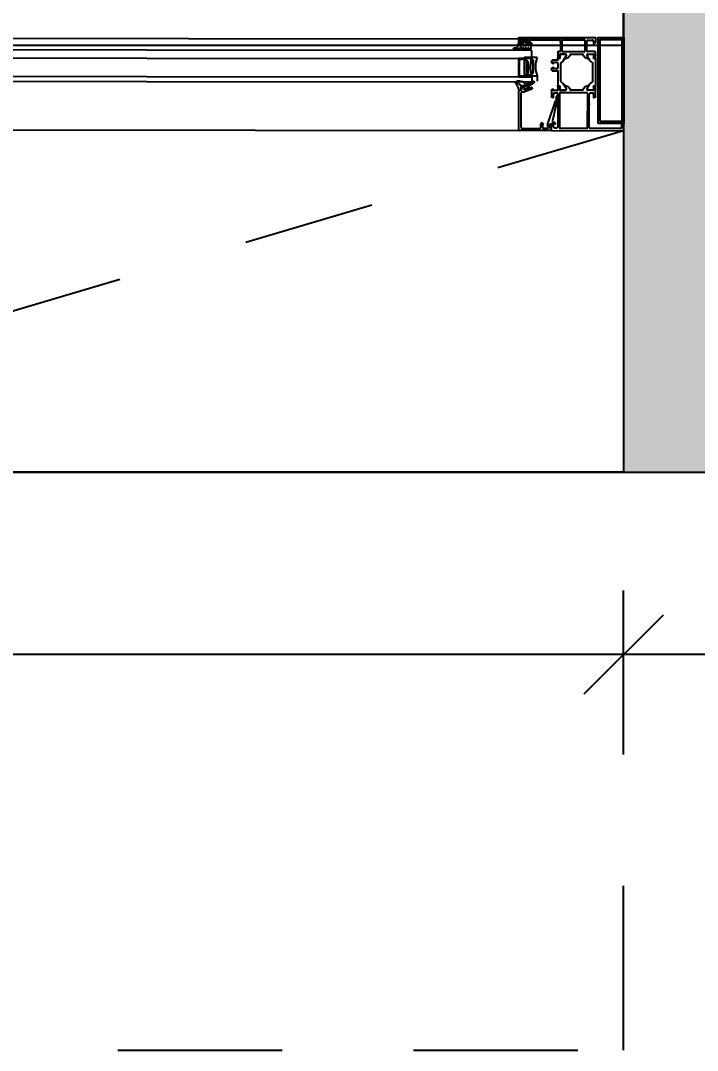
# Model space of a CAD drawing. Header units: metres. Extents: x 493 to 630, y -132 to -15.
# Drawn here: x 510.756 to 511.271, y -80.315 to -79.531 of the extents above; entities that cross this region are included whole.
import ezdxf

# ---------------------------------------------------------------- set-up
doc = ezdxf.new("R2010")
doc.units = ezdxf.units.M
doc.header["$MEASUREMENT"] = 0
doc.header["$PDMODE"] = 3
doc.linetypes.add('HIDDEN', pattern=[0.375, 0.25, -0.125])
doc.linetypes.add('HIDDEN2', pattern=[0.1875, 0.125, -0.0625])
for name, color, linetype in [('a_caramida', 2, 'Continuous'), ('a_cote_50', 9, 'Continuous'), ('a_grinzi', 253, 'HIDDEN'), ('a_pereti_hasuri', 253, 'Continuous'), ('a_punctat', 40, 'HIDDEN2'), ('a_sticla', 4, 'Continuous'), ('a_tamplarie_ferestre', 6, 'Continuous'), ('a_vederi', 74, 'Continuous'), ('a_vederi subtiri', 124, 'Continuous')]:
    doc.layers.add(name, color=color, linetype=linetype)
doc.layers.add('a_suprafete', color=7, linetype='Continuous', plot=False)
doc.styles.get("Standard").update_dxf_attribs({"font": 'ARIALN.TTF'})
doc.dimstyles.new('50 cote', dxfattribs={"dimtxt": 0.09, "dimasz": 0.06, "dimexe": 0, "dimexo": 0, "dimgap": 0.018, "dimtad": 1, "dimdec": 1, "dimlfac": 100, "dimrnd": 0.5, "dimdsep": 46, "dimtxsty": 'Standard', "dimblk": 'OBLIQUE', "dimcen": 0.00045, "dimclrd": 256, "dimclrt": 4, "dimadec": 1, "dimazin": 0, "dimtfac": 1, "dimtdec": 1, "dimtix": 1, "dimtofl": 0, "dimtmove": 0, "dimatfit": 3, "dimldrblk": 'OBLIQUE', "dimfxl": 0, "dimtolj": 1, "dimtzin": 0, "dimarcsym": 0})

# ---------------------------------------------------------------- blocks, each defined once
blk = doc.blocks.new('_Oblique')
at = {"color": 0, "linetype": 'ByBlock', "lineweight": -2}
blk.add_line((-0.5, -0.5), (0.5, 0.5), dxfattribs=at)
blk = doc.blocks.new('*D370')
at = {"layer": 'a_cote_50', "lineweight": -2, "ltscale": 0.3}
blk.add_line((511.32285, -91.95453), (511.32285, -79.87453), dxfattribs=at)
at = {"layer": 'Defpoints', "color": 0, "ltscale": 0.3}
for p in [(511.32285, -79.87453), (511.32285, -79.87453), (511.32285, -91.95453)]:
    blk.add_point(p, dxfattribs=at)
at = {"layer": 'a_cote_50', "lineweight": -2, "ltscale": 0.3, "xscale": 0.06, "yscale": 0.06, "zscale": 0.06}
for p, rotation in [((511.32285, -79.87453), 90), ((511.32285, -91.95453), 270)]:
    blk.add_blockref('_Oblique', p, dxfattribs=dict(at, rotation=rotation))
at = {"layer": 'a_cote_50', "color": 4, "ltscale": 0.3, "insert": (511.2589, -85.91453), "char_height": 0.09, "attachment_point": 5, "rotation": 90}
blk.add_mtext('\\A1;1208', dxfattribs=at)
blk = doc.blocks.new('*D376')
at = {"layer": 'a_cote_50', "lineweight": -2, "ltscale": 0.3}
blk.add_line((511.51479, -80.0134), (511.21479, -80.0134), dxfattribs=at)
at = {"layer": 'Defpoints', "color": 0, "ltscale": 0.3}
for p in [(511.21479, -79.82081), (511.51479, -79.82081), (511.21479, -80.0134)]:
    blk.add_point(p, dxfattribs=at)
at = {"layer": 'a_cote_50', "lineweight": -2, "ltscale": 0.3, "xscale": 0.06, "yscale": 0.06, "zscale": 0.06, "rotation": 180}
blk.add_blockref('_Oblique', (511.21479, -80.0134), dxfattribs=at)
at = {"layer": 'a_cote_50', "lineweight": -2, "ltscale": 0.3, "xscale": 0.06, "yscale": 0.06, "zscale": 0.06}
blk.add_blockref('_Oblique', (511.51479, -80.0134), dxfattribs=at)
at = {"layer": 'a_cote_50', "color": 4, "ltscale": 0.3, "insert": (511.36479, -79.94945), "char_height": 0.09, "attachment_point": 5}
blk.add_mtext('\\A1;30', dxfattribs=at)
blk = doc.blocks.new('*D377')
at = {"layer": 'a_cote_50', "lineweight": -2, "ltscale": 0.3}
blk.add_line((511.21479, -80.0134), (509.25479, -80.0134), dxfattribs=at)
at = {"layer": 'Defpoints', "color": 0, "ltscale": 0.3}
for p in [(509.25479, -79.82081), (511.21479, -79.82081), (509.25479, -80.0134)]:
    blk.add_point(p, dxfattribs=at)
at = {"layer": 'a_cote_50', "lineweight": -2, "ltscale": 0.3, "xscale": 0.06, "yscale": 0.06, "zscale": 0.06, "rotation": 180}
blk.add_blockref('_Oblique', (509.25479, -80.0134), dxfattribs=at)
at = {"layer": 'a_cote_50', "lineweight": -2, "ltscale": 0.3, "xscale": 0.06, "yscale": 0.06, "zscale": 0.06}
blk.add_blockref('_Oblique', (511.21479, -80.0134), dxfattribs=at)
at = {"layer": 'a_cote_50', "color": 4, "ltscale": 0.3, "char_height": 0.09, "attachment_point": 5}
for s, insert in [('\\A1;196', (510.23479, -79.94945)), ('\\A1;112', (510.23479, -80.07659))]:
    blk.add_mtext(s, dxfattribs=dict(at, insert=insert))
blk = doc.blocks.new('*D383')
at = {"layer": 'a_cote_50', "lineweight": -2, "ltscale": 0.3}
blk.add_line((507.80846, -80.5311), (514.52278, -80.5311), dxfattribs=at)
at = {"layer": 'Defpoints', "color": 0, "ltscale": 0.3}
for p in [(507.80846, -79.87453), (514.52278, -79.87453), (514.52278, -80.5311)]:
    blk.add_point(p, dxfattribs=at)
at = {"layer": 'a_cote_50', "lineweight": -2, "ltscale": 0.3, "xscale": 0.06, "yscale": 0.06, "zscale": 0.06, "rotation": 180}
blk.add_blockref('_Oblique', (507.80846, -80.5311), dxfattribs=at)
at = {"layer": 'a_cote_50', "lineweight": -2, "ltscale": 0.3, "xscale": 0.06, "yscale": 0.06, "zscale": 0.06}
blk.add_blockref('_Oblique', (514.52278, -80.5311), dxfattribs=at)
at = {"layer": 'a_cote_50', "color": 4, "ltscale": 0.3, "insert": (510.99562, -80.46715), "char_height": 0.09, "attachment_point": 5}
blk.add_mtext('\\A1;671.5', dxfattribs=at)
blk = doc.blocks.new('*D396')
at = {"layer": 'a_cote_50', "lineweight": -2, "ltscale": 0.3}
blk.add_line((508.90846, -91.95453), (514.52278, -79.86453), dxfattribs=at)
at = {"layer": 'Defpoints', "color": 0, "ltscale": 0.3}
for p in [(514.52278, -79.86453), (514.52278, -79.86453), (508.90846, -91.95453)]:
    blk.add_point(p, dxfattribs=at)
at = {"layer": 'a_cote_50', "lineweight": -2, "ltscale": 0.3, "xscale": 0.06, "yscale": 0.06, "zscale": 0.06}
for p, rotation in [((514.52278, -79.86453), 65.09090529956146), ((508.90846, -91.95453), 245.0909052995615)]:
    blk.add_blockref('_Oblique', p, dxfattribs=dict(at, rotation=rotation))
at = {"layer": 'a_cote_50', "color": 4, "ltscale": 0.3, "insert": (511.95014, -85.25266), "char_height": 0.09, "attachment_point": 5, "rotation": 65.09091}
blk.add_mtext('\\A1;1333', dxfattribs=at)
blk = doc.blocks.new('*D397')
at = {"layer": 'a_cote_50', "lineweight": -2, "ltscale": 0.3}
blk.add_line((514.44846, -91.98453), (507.80846, -79.72914), dxfattribs=at)
at = {"layer": 'Defpoints', "color": 0, "ltscale": 0.3}
for p in [(507.80846, -79.72914), (507.80846, -79.72914), (514.44846, -91.98453)]:
    blk.add_point(p, dxfattribs=at)
at = {"layer": 'a_cote_50', "lineweight": -2, "ltscale": 0.3, "xscale": 0.06, "yscale": 0.06, "zscale": 0.06}
for p, rotation in [((507.80846, -79.72914), 118.4489404004919), ((514.44846, -91.98453), 298.4489404004919)]:
    blk.add_blockref('_Oblique', p, dxfattribs=dict(at, rotation=rotation))
at = {"layer": 'a_cote_50', "color": 4, "ltscale": 0.3, "insert": (510.99617, -85.47844), "char_height": 0.09, "attachment_point": 5, "rotation": 298.44894}
blk.add_mtext('\\A1;1394', dxfattribs=at)
blk = doc.blocks.new('__4FAFA3F2_FC5C_44BB_A64D_ECB77A95FE74_')
at = {"layer": 'a_vederi subtiri'}
for p, q in [((-125.45, 67), (-125.45, 71)), ((-125.01, 71), (-125.01, 67)), ((-125.01, 66.81), (-125.01, 70.75)), ((-124.7, 66.81), (-124.7, 70.75)), ((-124.36, 71.5), (-123.26, 71.5)), ((-124.36, 71.14), (-119.03, 71.14)), ((-123.26, 71.5), (-123.04, 71.25)), ((-123.04, 71.25), (-122.83, 71.5)), ((-122.83, 71.5), (-118.89, 71.5)), ((-118.01, 71.5), (-114.08, 71.5)), ((-117.87, 71.14), (-112.54, 71.14)), ((-114.08, 71.5), (-113.86, 71.25)), ((-113.86, 71.25), (-113.64, 71.5)), ((-113.64, 71.5), (-112.54, 71.5)), ((-112.2, 70.75), (-112.2, 66.81)), ((-111.89, 67), (-111.89, 71)), ((-111.89, 70.75), (-111.89, 66.81)), ((-111.45, 71), (-111.45, 67)), ((-125.45, 61.5), (-125.45, 67)), ((-125.01, 67), (-125.01, 66.81)), ((-124.82, 66.28), (-123.45, 64.72)), ((-123.45, 64.72), (-124.82, 66.28)), ((-123.23, 64.97), (-124.6, 66.53)), ((-113.91, 64.86), (-122.99, 64.86)), ((-122.99, 64.5), (-113.91, 64.5)), ((-113.91, 64.5), (-122.99, 64.5)), ((-112.3, 66.53), (-113.67, 64.97)), ((-113.45, 64.72), (-112.08, 66.28)), ((-112.08, 66.28), (-113.45, 64.72)), ((-111.89, 66.81), (-111.89, 67)), ((-111.45, 67), (-111.45, 61.5))]:
    blk.add_line(p, q, dxfattribs=at)
at = {"layer": 'a_vederi subtiri', "extrusion": (2e-16, 2e-16, -1)}
for centre, radius, start, end in [((125.23, 71.03), 0.221, 352.37185, 187.62815), ((124.31, 70.79), 0.708, 356.44057, 85.93128), ((124.33, 70.77), 0.368, 356.44057, 85.93128), ((118.45, 71.68), 0.787, 223.03501, 316.96499), ((118.45, 71.76), 0.512, 210.75551, 329.24449), ((112.59, 70.79), 0.708, 94.06872, 183.55943), ((112.57, 70.77), 0.368, 94.06872, 183.55943), ((111.67, 71.03), 0.221, 352.37185, 187.62815), ((125.23, 66.97), 0.221, 172.37185, 7.62815), ((125.23, 66.97), 0.221, 172.37185, 7.62815), ((118.45, 44.3), 18.57, 67.85274, 112.14726), ((124.2, 66.8), 0.808, 319.63799, 0.51725), ((124.2, 66.8), 0.808, 319.63799, 0.51725), ((124.28, 66.81), 0.42, 319.63799, 0.51725), ((122.98, 65.12), 0.618, 270.77303, 319.8915), ((122.98, 65.12), 0.618, 270.77303, 319.8915), ((122.99, 65.18), 0.321, 270.77303, 319.8915), ((113.91, 65.18), 0.321, 220.1085, 269.22697), ((113.92, 65.12), 0.618, 220.1085, 269.22697), ((113.92, 65.12), 0.618, 220.1085, 269.22697), ((112.62, 66.81), 0.42, 179.48275, 220.36201), ((112.7, 66.8), 0.808, 179.48275, 220.36201), ((112.7, 66.8), 0.808, 179.48275, 220.36201), ((111.67, 66.97), 0.221, 172.37185, 7.62815), ((111.67, 66.97), 0.221, 172.37185, 7.62815)]:
    blk.add_arc(centre, radius, start, end, dxfattribs=at)
blk = doc.blocks.new('tampalrie subsol')
at = {"layer": 'a_punctat', "ltscale": 0.5}
blk.add_line((511.21479, -79.61458), (510.28225, -79.89012), dxfattribs=at)
at = {"layer": 'a_sticla'}
for points in [[(511.14478, -79.55359), (510.26513, -79.55288), (510.26513, -79.55888), (511.14478, -79.55959)], [(511.14478, -79.57759), (510.26513, -79.57688), (510.26513, -79.57288), (511.14478, -79.57359)]]:
    blk.add_lwpolyline(points, close=True, dxfattribs=at)
at = {"layer": 'a_tamplarie_ferestre', "extrusion": (-8.75965e-20, -1.5e-15, -1)}
blk.add_line((511.15964, -79.61457), (511.13557, -79.61456), dxfattribs=at)
at = {"layer": 'a_tamplarie_ferestre', "extrusion": (-2.00012e-16, -2.00051e-16, -1)}
for points in [[(-511.13465, -79.5443), (-511.13465, -79.5483)], [(-511.19195, -79.5466), (-511.19195, -79.5483), (-511.19255, -79.5483), (-511.19365, -79.5472), (-511.19365, -79.5438), (-511.13515, -79.5438)], [(-511.13515, -79.5488), (-511.13645, -79.5488)], [(-511.13695, -79.5483), (-511.13695, -79.5478), (-511.13595, -79.5478), (-511.13595, -79.5461)], [(-511.13695, -79.5451), (-511.14095, -79.5451)], [(-511.14195, -79.5461), (-511.14195, -79.5478), (-511.14095, -79.5478), (-511.14095, -79.5483)], [(-511.14145, -79.5488), (-511.14425, -79.5488)], [(-511.14325, -79.5471), (-511.14325, -79.5459)], [(-511.14375, -79.5454), (-511.15965, -79.5454), (-511.16571, -79.54574)], [(-511.14425, -79.5476), (-511.14375, -79.5476)], [(-511.14475, -79.5483), (-511.14475, -79.5481)], [(-511.16665, -79.54674), (-511.16665, -79.5539)], [(-511.16805, -79.5541), (-511.16805, -79.5459)], [(-511.16855, -79.5454), (-511.18475, -79.5454)], [(-511.18525, -79.5459), (-511.18525, -79.5541)], [(-511.18665, -79.5538), (-511.18665, -79.5466)], [(-511.18765, -79.5456), (-511.19095, -79.5456)], [(-511.16465, -79.5549), (-511.16465, -79.5563)], [(-511.16485, -79.55657), (-511.16485, -79.55703)], [(-511.16615, -79.5544), (-511.16515, -79.5544)], [(-511.16623, -79.55918), (-511.16623, -79.55642)], [(-511.16635, -79.5563), (-511.17065, -79.5563)], [(-511.17024, -79.55631), (-511.16676, -79.55631)], [(-511.18475, -79.5546), (-511.16855, -79.5546)], [(-511.17465, -79.5563), (-511.18345, -79.5563)], [(-511.19295, -79.5543), (-511.18715, -79.5543)], [(-511.18745, -79.5563), (-511.19175, -79.5563)], [(-511.18786, -79.55631), (-511.19134, -79.55631)], [(-511.19187, -79.55642), (-511.19187, -79.55918)], [(-511.19325, -79.55703), (-511.19325, -79.55657)], [(-511.19345, -79.5563), (-511.19345, -79.5548)], [(-511.15985, -79.5615), (-511.15985, -79.56233)], [(-511.16465, -79.56001), (-511.16465, -79.561), (-511.16035, -79.561)], [(-511.16059, -79.5633), (-511.16135, -79.5635), (-511.16135, -79.5625), (-511.16365, -79.5625)], [(-511.16465, -79.5573), (-511.16465, -79.55918)], [(-511.16465, -79.5635), (-511.16465, -79.5665)], [(-511.16495, -79.55948), (-511.16593, -79.55948)], [(-511.16596, -79.55951), (-511.16515, -79.55951)], [(-511.16626, -79.55681), (-511.16626, -79.55921)], [(-511.16685, -79.57668), (-511.16685, -79.56341)], [(-511.16736, -79.56254), (-511.16824, -79.56205)], [(-511.16884, -79.56147), (-511.17094, -79.55784)], [(-511.17115, -79.5568), (-511.17115, -79.5575), (-511.16977, -79.55989)], [(-511.18833, -79.55989), (-511.18695, -79.5575), (-511.18695, -79.5568)], [(-511.18926, -79.56147), (-511.18716, -79.55784)], [(-511.19075, -79.56255), (-511.18986, -79.56205)], [(-511.19125, -79.57669), (-511.19125, -79.56341)], [(-511.19184, -79.55681), (-511.19184, -79.55921)], [(-511.19214, -79.55951), (-511.19295, -79.55951)], [(-511.19217, -79.55948), (-511.19315, -79.55948)], [(-511.19345, -79.55918), (-511.19345, -79.5573)], [(-511.19345, -79.56001), (-511.19345, -79.58009)], [(-511.15985, -79.56767), (-511.15985, -79.5685)], [(-511.16035, -79.569), (-511.16465, -79.569), (-511.16465, -79.58009)], [(-511.16365, -79.5675), (-511.16135, -79.5675), (-511.16135, -79.5665), (-511.16059, -79.5667)], [(-511.16824, -79.57805), (-511.16736, -79.57756)], [(-511.17093, -79.58226), (-511.16884, -79.57863)], [(-511.16976, -79.58019), (-511.17115, -79.5826), (-511.17115, -79.5833)], [(-511.16992, -79.58), (-511.16988, -79.58)], [(-511.18695, -79.5833), (-511.18695, -79.5826), (-511.18833, -79.58021)], [(-511.18716, -79.58226), (-511.18926, -79.57863)], [(-511.18985, -79.57805), (-511.19075, -79.57755)], [(-511.15985, -79.5838), (-511.15985, -79.5883)], [(-511.16435, -79.5841), (-511.16135, -79.5841), (-511.16135, -79.5833), (-511.16035, -79.5833)], [(-511.16085, -79.5893), (-511.16135, -79.5893), (-511.16135, -79.5868)], [(-511.16235, -79.5858), (-511.16365, -79.5858)], [(-511.16465, -79.58092), (-511.16465, -79.5828)], [(-511.16465, -79.5868), (-511.16465, -79.5938)], [(-511.16485, -79.58307), (-511.16485, -79.58353)], [(-511.16593, -79.58062), (-511.16495, -79.58062)], [(-511.16515, -79.58059), (-511.16596, -79.58059)], [(-511.16614, -79.61247), (-511.16615, -79.586)], [(-511.16623, -79.58368), (-511.16623, -79.58092)], [(-511.16626, -79.58089), (-511.16626, -79.58329)], [(-511.17065, -79.5838), (-511.16635, -79.5838)], [(-511.16665, -79.5855), (-511.18665, -79.5855)], [(-511.16676, -79.58379), (-511.17023, -79.58379)], [(-511.18342, -79.5838), (-511.17469, -79.5838)], [(-511.18715, -79.586), (-511.18714, -79.61247)], [(-511.19175, -79.5838), (-511.18745, -79.5838)], [(-511.19133, -79.58379), (-511.18786, -79.58379)], [(-511.18865, -79.5938), (-511.18865, -79.5868)], [(-511.18965, -79.5858), (-511.19095, -79.5858)], [(-511.19184, -79.58089), (-511.19184, -79.58329)], [(-511.19187, -79.58092), (-511.19187, -79.58368)], [(-511.19195, -79.5868), (-511.19195, -79.5893), (-511.19245, -79.5893)], [(-511.19295, -79.58059), (-511.19214, -79.58059)], [(-511.19315, -79.58062), (-511.19217, -79.58062)], [(-511.19325, -79.58353), (-511.19325, -79.58307)], [(-511.19345, -79.5828), (-511.19345, -79.58092)], [(-511.19345, -79.5883), (-511.19345, -79.5838)], [(-511.16465, -79.5948), (-511.16464, -79.61157)], [(-511.18864, -79.61187), (-511.18865, -79.5948)], [(-511.16134, -79.61157), (-511.16134, -79.61007), (-511.16074, -79.61007), (-511.15964, -79.61117), (-511.15964, -79.61457), (-511.21479, -79.61458), (-511.21479, -79.61118), (-511.21369, -79.61008), (-511.21309, -79.61008), (-511.21309, -79.61188)], [(-511.16364, -79.61257), (-511.16234, -79.61257)], [(-511.18664, -79.61297), (-511.16664, -79.61297)], [(-511.21209, -79.61288), (-511.18964, -79.61287)]]:
    blk.add_lwpolyline(points, dxfattribs=at)
at = {"layer": 'a_tamplarie_ferestre'}
for points in [[(511.19513, -79.60879), (511.21513, -79.60879), (511.21515, -79.54381), (511.19515, -79.54381)], [(511.19663, -79.60729), (511.21363, -79.60729), (511.21365, -79.54531), (511.19665, -79.54531)]]:
    blk.add_lwpolyline(points, close=True, dxfattribs=at)
at = {"layer": 'a_tamplarie_ferestre', "extrusion": (-8.75965e-20, -1.5e-15, -1)}
for points in [[(-511.13507, -79.6141), (-511.13508, -79.5843)], [(-511.13558, -79.5838), (-511.13658, -79.5838)], [(-511.13708, -79.5833), (-511.13708, -79.5823)], [(-511.13758, -79.5818), (-511.13858, -79.5818)], [(-511.14475, -79.58309), (-511.13876, -79.58527)], [(-511.13908, -79.5823), (-511.13908, -79.58305)], [(-511.13975, -79.58352), (-511.14441, -79.58183)], [(-511.14508, -79.5823), (-511.14508, -79.58262)], [(-511.16406, -79.58861), (-511.16406, -79.58972)], [(-511.16446, -79.59043), (-511.16446, -79.59372)], [(-511.15318, -79.60907), (-511.15355, -79.6097), (-511.15295, -79.6097), (-511.15295, -79.6121)], [(-511.15746, -79.61197), (-511.15694, -79.61003)], [(-511.15864, -79.61061), (-511.15935, -79.61323)], [(-511.16254, -79.60961), (-511.1597, -79.60936)], [(-511.16265, -79.60857), (-511.16265, -79.60951)], [(-511.15345, -79.6126), (-511.15698, -79.6126)]]:
    blk.add_lwpolyline(points, dxfattribs=at)
for points in [[(-511.13859, -79.5853), (-511.13708, -79.5853, -0.414205), (-511.13658, -79.5858), (-511.13657, -79.61154, -0.426752), (-511.13813, -79.61303), (-511.15117, -79.61262, -0.401735), (-511.15165, -79.61212), (-511.15165, -79.60929)], [(-511.15733, -79.60859), (-511.16298, -79.59218, -0.198912), (-511.16356, -79.59077), (-511.16356, -79.58861)], [(-511.16429, -79.59379), (-511.16394, -79.59341, -0.49304), (-511.16363, -79.59337), (-511.16063, -79.60712, -0.637079), (-511.16094, -79.60797), (-511.16219, -79.60807)]]:
    blk.add_lwpolyline(points, format="xyb", dxfattribs=at)
at = {"layer": 'a_tamplarie_ferestre', "extrusion": (-2.00012e-16, -2.00051e-16, -1)}
for centre, radius, start, end in [((-511.13515, -79.5443), 0.0005, 0.00293, 90.00376), ((-511.13515, -79.5483), 0.0005, 270.00293, 0.00376), ((-511.13645, -79.5483), 0.0005, 179.99753, 270.00567), ((-511.14145, -79.5483), 0.0005, 270.00893, 359.99776), ((-511.14425, -79.5481), 0.0005, 90.00187, 180.00482), ((-511.14425, -79.5483), 0.0005, 180.00176, 270.00493), ((-511.16515, -79.5549), 0.0005, 0.00335, 90.00335), ((-511.16676, -79.55681), 0.0005, 0.00552, 90.00613), ((-511.16941, -79.55512), 0.005, 197.75034, 264.38077), ((-511.17009, -79.5573), 0.001, 98.18743, 212.73284), ((-511.18869, -79.55512), 0.005, 275.62592, 342.25635), ((-511.19295, -79.5548), 0.0005, 90.00176, 180.00493), ((-511.16035, -79.5615), 0.0005, 0.00675, 90.00082), ((-511.16085, -79.56233), 0.001, 285.06615, 359.95813), ((-511.16495, -79.55918), 0.0003, 270.00335, 0.00335), ((-511.16515, -79.56001), 0.0005, 0.00583, 90.00583), ((-511.16593, -79.55918), 0.0003, 180.00335, 270.00335), ((-511.16754, -79.56072), 0.0015, 210.00582, 242.01157), ((-511.16989, -79.55996), 0.000138, 264.38077, 30.00335), ((-511.18821, -79.55996), 0.000138, 150.00335, 275.62592), ((-511.19025, -79.56341), 0.001, 120.00323, 180.0033), ((-511.19214, -79.55921), 0.0003, 270.00335, 0.00335), ((-511.19217, -79.55918), 0.0003, 270.00335, 0.00335), ((-511.19315, -79.55918), 0.0003, 180.00335, 270.00335), ((-511.16085, -79.56767), 0.001, 0.03853, 74.95229), ((-511.16035, -79.5685), 0.0005, 270.00503, 0.00079), ((-511.16515, -79.58009), 0.0005, 270.00583, 0.00583), ((-511.16754, -79.57938), 0.0015, 118.00008, 150.00583), ((-511.16989, -79.58014), 0.000139, 335.94308, 86.61652), ((-511.16951, -79.58491), 0.00492, 94.74019, 162.71379), ((-511.18857, -79.58487), 0.00488, 16.95775, 85.66369), ((-511.18821, -79.58014), 0.000137, 85.66369, 210.00326), ((-511.19025, -79.57669), 0.001, 180.00339, 240.00346), ((-511.16035, -79.5838), 0.0005, 0.0007, 90.00687), ((-511.16495, -79.58092), 0.0003, 0.00335, 90.00335), ((-511.16593, -79.58092), 0.0003, 90.00335, 180.00335), ((-511.16676, -79.58329), 0.0005, 270.00552, 0.00613), ((-511.17009, -79.5828), 0.001, 147.27881, 261.82422), ((-511.19214, -79.58089), 0.0003, 0.00335, 90.00335), ((-511.19217, -79.58092), 0.0003, 0.00335, 90.00335), ((-511.19315, -79.58092), 0.0003, 90.00335, 180.00335), ((-511.16085, -79.5883), 0.001, 270.00836, 359.99833), ((-511.19245, -79.5883), 0.001, 180.00531, 270.00138)]:
    blk.add_arc(centre, radius, start, end, dxfattribs=at)
at = {"layer": 'a_tamplarie_ferestre'}
for centre, radius, start, end in [((511.13695, -79.5461), 0.001, 89.99913, 179.99418), ((511.14095, -79.5461), 0.001, 359.99394, 89.99761), ((511.14375, -79.5459), 0.0005, 89.99624, 179.99708), ((511.14375, -79.5471), 0.0005, 179.99697, 269.99634), ((511.16565, -79.54674), 0.001, 359.99598, 86.72738), ((511.16855, -79.5459), 0.0005, 89.99665, 179.99665), ((511.18475, -79.5459), 0.0005, 359.99665, 89.99665), ((511.18765, -79.5466), 0.001, 89.99779, 179.99552), ((511.19095, -79.5466), 0.001, 359.99487, 89.99843), ((511.16457, -79.55657), 0.000279, 358.83206, 73.57678), ((511.16615, -79.5539), 0.0005, 269.99665, 359.99665), ((511.16635, -79.55642), 0.00012, 89.99665, 179.99665), ((511.16855, -79.5541), 0.0005, 179.99665, 269.99665), ((511.17065, -79.5568), 0.0005, 359.99665, 89.99665), ((511.17465, -79.5568), 0.0005, 89.99665, 162.24966), ((511.18345, -79.5568), 0.0005, 17.74365, 89.99665), ((511.18475, -79.5541), 0.0005, 269.99665, 359.99665), ((511.18715, -79.5538), 0.0005, 179.99624, 269.99707), ((511.18745, -79.5568), 0.0005, 89.99665, 179.99665), ((511.18801, -79.5573), 0.001, 98.17826, 212.72367), ((511.19134, -79.55681), 0.0005, 359.99635, 89.99696), ((511.19175, -79.55642), 0.00012, 359.99665, 89.99665), ((511.19353, -79.55657), 0.000279, 106.41653, 181.16124), ((511.16365, -79.5635), 0.001, 359.99518, 89.99857), ((511.16457, -79.55703), 0.000279, 286.42125, 1.15952), ((511.16596, -79.55921), 0.0003, 269.99417, 359.99417), ((511.16785, -79.56341), 0.001, 119.30053, 179.99417), ((511.19056, -79.56072), 0.0015, 209.99665, 242.0024), ((511.19295, -79.56001), 0.0005, 359.99635, 89.99696), ((511.19353, -79.55703), 0.000279, 178.83378, 253.57206), ((511.16365, -79.5665), 0.001, 270.00296, 359.98991), ((511.16785, -79.57668), 0.001, 179.99417, 240.68782), ((511.19056, -79.57938), 0.0015, 117.99091, 149.99666), ((511.19295, -79.58009), 0.0005, 269.99635, 359.99696), ((511.13558, -79.5843), 0.0005, 89.99781, 179.99572), ((511.13758, -79.5823), 0.0005, 89.99735, 179.99618), ((511.13858, -79.5823), 0.0005, 359.99754, 89.99576), ((511.13859, -79.5848), 0.0005, 269.99665, 290.00691), ((511.14458, -79.5823), 0.0005, 359.99665, 110.00807), ((511.14458, -79.58262), 0.0005, 290.00691, 359.99665), ((511.16235, -79.5868), 0.001, 90.00167, 179.99165), ((511.16365, -79.5868), 0.001, 0.00002, 89.99329), ((511.16435, -79.5838), 0.0003, 270.02579, 359.97102), ((511.16457, -79.58307), 0.000279, 358.83378, 73.57206), ((511.16457, -79.58353), 0.000279, 286.41653, 1.16124), ((511.16596, -79.58089), 0.0003, 359.99417, 89.99417), ((511.16665, -79.586), 0.0005, 89.99697, 179.99634), ((511.16635, -79.58368), 0.00012, 179.99665, 269.99675), ((511.17065, -79.5833), 0.0005, 269.99518, 359.99726), ((511.17469, -79.5833), 0.0005, 197.28621, 269.99665), ((511.18342, -79.5833), 0.0005, 269.99665, 343.04225), ((511.18665, -79.586), 0.0005, 359.99697, 89.99634), ((511.18745, -79.5833), 0.0005, 179.99605, 269.99813), ((511.188, -79.5828), 0.001, 147.26964, 261.81505), ((511.18965, -79.5868), 0.001, 89.99487, 179.99843), ((511.19095, -79.5868), 0.001, 359.99773, 89.99547), ((511.19133, -79.58328), 0.000505, 269.42908, 359.42969), ((511.19175, -79.58368), 0.00012, 269.99655, 359.99665), ((511.19353, -79.58307), 0.000279, 106.42125, 181.15952), ((511.19353, -79.58353), 0.000279, 178.83206, 253.57678), ((511.16381, -79.58859), 0.00025, 356.44126, 183.55205), ((511.16436, -79.59372), 0.0001, 222.1407, 359.99665), ((511.16414, -79.59043), 0.000319, 358.9604, 59.24281), ((511.16412, -79.5943), 0.000725, 316.38508, 43.60823), ((511.18917, -79.5943), 0.000725, 136.39252, 223.60079), ((511.15245, -79.60941), 0.000809, 25.09356, 171.17728), ((511.15839, -79.60965), 0.0015, 134.99586, 194.99645), ((511.16234, -79.61157), 0.001, 180.00204, 269.9917), ((511.16215, -79.60857), 0.0005, 359.99682, 84.99689), ((511.16255, -79.60951), 0.0001, 264.94328, 359.99665), ((511.16364, -79.61157), 0.001, 269.99979, 359.99395), ((511.13557, -79.61406), 0.0005, 179.99687, 269.99634), ((511.16664, -79.61247), 0.0005, 179.99697, 269.99634), ((511.18664, -79.61247), 0.0005, 269.99697, 359.99634), ((511.18964, -79.61187), 0.001, 179.997, 269.99631), ((511.21209, -79.61188), 0.001, 269.99997, 359.99345)]:
    blk.add_arc(centre, radius, start, end, dxfattribs=at)
at = {"layer": 'a_tamplarie_ferestre', "extrusion": (-8.75965e-20, -1.5e-15, -1)}
for centre, radius, start, end in [((-511.13658, -79.5833), 0.0005, 180.00312, 270.00357), ((-511.13958, -79.58305), 0.0005, 250.06494, 359.9605), ((-511.16456, -79.58972), 0.0005, 300.75719, 0.00336), ((-511.15961, -79.61035), 0.001, 345.00317, 95.00343), ((-511.15345, -79.6121), 0.0005, 270.00323, 0.00367), ((-511.15698, -79.6121), 0.0005, 165.00404, 270.00049), ((-511.15983, -79.6131), 0.0005, 293.24295, 344.99885)]:
    blk.add_arc(centre, radius, start, end, dxfattribs=at)
at = {"layer": 'a_vederi subtiri'}
blk.add_line((511.14895, -79.5728), (511.14895, -79.5768), dxfattribs=at)
for points in [[(510.27963, -79.54389), (511.18519, -79.54458)], [(511.13369, -79.57684), (511.13372, -79.57734)], [(511.13372, -79.57734), (511.13369, -79.57685)], [(511.13581, -79.57684), (511.13375, -79.57684)], [(511.14353, -79.57864), (511.14144, -79.5802)], [(511.14144, -79.58019), (511.14353, -79.57864)], [(511.13423, -79.58118), (511.13467, -79.58311)], [(511.13502, -79.58334), (511.13642, -79.58307)], [(511.13665, -79.58273), (511.13654, -79.58183)], [(511.13681, -79.58039), (511.14083, -79.58039)], [(511.14083, -79.5804), (511.13681, -79.5804)], [(511.13684, -79.5815), (511.13903, -79.5815)], [(511.13932, -79.58169), (511.13968, -79.5827)], [(511.13996, -79.5829), (511.14022, -79.5829)], [(511.15469, -79.61458), (510.27318, -79.61376), (510.27318, -79.66889), (510.37388, -79.66889), (510.37388, -79.66156), (510.29276, -79.66156), (510.29276, -79.61389)]]:
    blk.add_lwpolyline(points, dxfattribs=at)
at = {"layer": 'a_vederi subtiri', "extrusion": (-2.00018e-16, -3.00051e-16, -1)}
for points in [[(-511.1345, -79.5486), (-511.13442, -79.54956)], [(-511.1368, -79.5491), (-511.1349, -79.5491), (-511.1349, -79.5482)], [(-511.13823, -79.54594), (-511.13719, -79.54698)], [(-511.1378, -79.54779), (-511.1378, -79.5491)], [(-511.14022, -79.5458), (-511.13858, -79.5458)], [(-511.1386, -79.5494), (-511.1386, -79.5475)], [(-511.1391, -79.547), (-511.1397, -79.547)], [(-511.1402, -79.5475), (-511.1402, -79.5494)], [(-511.14162, -79.54698), (-511.14058, -79.54594)], [(-511.141, -79.5491), (-511.141, -79.54779)], [(-511.13136, -79.55259), (-511.13376, -79.55259)], [(-511.13245, -79.55161), (-511.13137, -79.55174)], [(-511.13552, -79.55182), (-511.13613, -79.55116)], [(-511.137, -79.5515), (-511.137, -79.55218)], [(-511.13778, -79.55233), (-511.13803, -79.55167)], [(-511.13878, -79.55167), (-511.13903, -79.55233)], [(-511.1397, -79.5499), (-511.1391, -79.5499)], [(-511.13978, -79.55233), (-511.14003, -79.55167)], [(-511.14078, -79.55167), (-511.14103, -79.55233)], [(-511.14178, -79.55233), (-511.14203, -79.55167)], [(-511.1441, -79.5491), (-511.142, -79.5491)], [(-511.14278, -79.55167), (-511.14303, -79.55233)], [(-511.14374, -79.55241), (-511.1444, -79.5514), (-511.1444, -79.5494)]]:
    blk.add_lwpolyline(points, dxfattribs=at)
for centre, radius, start, end in [((-511.1349, -79.5486), 0.000399, 359.90805, 90.09864), ((-511.1374, -79.5472), 0.0003, 260.2637, 44.89375), ((-511.13858, -79.5463), 0.0005, 45.00346, 90.00335), ((-511.14022, -79.5463), 0.0005, 90.00335, 135.00324), ((-511.1414, -79.5472), 0.0003, 135.11466, 279.74131), ((-511.13136, -79.55217), 0.000426, 270.20706, 90.87615), ((-511.13376, -79.55019), 0.0024, 222.67688, 270.00335), ((-511.1374, -79.55218), 0.0004, 200.96875, 0.00335), ((-511.1394, -79.55218), 0.0004, 200.96875, 339.03794), ((-511.1414, -79.55218), 0.0004, 200.96875, 339.03794), ((-511.1434, -79.55219), 0.0004, 213.17811, 339.03794), ((-511.1441, -79.5494), 0.000299, 89.77297, 180.23372)]:
    blk.add_arc(centre, radius, start, end, dxfattribs=at)
at = {"layer": 'a_vederi subtiri'}
for centre, radius, start, end in [((511.1375, -79.54779), 0.0003, 359.99665, 99.7363), ((511.1391, -79.5475), 0.0005, 90.01713, 179.97618), ((511.1397, -79.5475), 0.0005, 0.01629, 89.97702), ((511.1413, -79.54779), 0.0003, 80.25869, 179.99665), ((511.13218, -79.54938), 0.00225, 276.7184, 355.3978), ((511.1365, -79.5515), 0.0005, 0.05448, 137.95871), ((511.1373, -79.5491), 0.0005, 180.05328, 359.94002), ((511.1384, -79.55181), 0.0004, 20.96206, 159.03125), ((511.1391, -79.5494), 0.0005, 180.01299, 269.98031), ((511.1397, -79.5494), 0.0005, 269.99634, 359.99697), ((511.1404, -79.55181), 0.0004, 20.96206, 159.03125), ((511.1415, -79.5491), 0.0005, 180.05325, 359.94006), ((511.1424, -79.55181), 0.0004, 20.96206, 159.03125), ((511.12928, -79.58231), 0.00508, 12.84854, 43.55537), ((511.13472, -79.57729), 0.001, 182.72165, 242.27635), ((511.13239, -79.58172), 0.004, 29.32535, 62.27635), ((511.13681, -79.5794), 0.001, 201.39311, 269.99665), ((511.1402, -79.57918), 0.000476, 197.91272, 321.42813), ((511.14083, -79.5794), 0.001, 269.99665, 307.01213), ((511.15364, -79.59281), 0.01634, 116.73601, 136.44552), ((511.14714, -79.58356), 0.0061, 93.39416, 126.29982), ((511.13684, -79.5818), 0.0003, 89.99665, 187.20433), ((511.13903, -79.5818), 0.0003, 19.99649, 89.99665)]:
    blk.add_arc(centre, radius, start, end, dxfattribs=at)
at = {"layer": 'a_vederi subtiri', "extrusion": (-3.66023e-24, -6.27398e-20, -1)}
for centre, radius, start, end in [((-511.13378, -79.578), 0.00116, 315.57263, 85.47176), ((-511.13378, -79.578), 0.00116, 85.47176, 88.25109), ((-511.13472, -79.57729), 0.001, 297.72365, 357.27835), ((-511.13239, -79.58172), 0.004, 117.72365, 150.67465), ((-511.13581, -79.57984), 0.003, 89.98646, 102.01716), ((-511.13681, -79.57939), 0.001, 270.00335, 338.60689), ((-511.13598, -79.58102), 0.00413, 96.36021, 155.88689), ((-511.14604, -79.58384), 0.00699, 38.57187, 90.33598), ((-511.14083, -79.57939), 0.001, 232.98787, 270.00335), ((-511.14714, -79.58356), 0.0061, 53.70018, 86.60584), ((-511.14609, -79.57754), 0.000698, 89.60582, 173.55082), ((-511.14609, -79.57755), 0.000698, 173.55082, 253.06219), ((-511.13496, -79.58305), 0.0003, 257.64686, 347.23812), ((-511.13636, -79.58277), 0.0003, 171.88535, 259.00925), ((-511.13996, -79.5826), 0.0003, 270.00335, 340.0159), ((-511.14022, -79.5826), 0.0003, 230.99512, 270.00335), ((-511.13097, -79.57117), 0.015, 223.77522, 230.99512)]:
    blk.add_arc(centre, radius, start, end, dxfattribs=at)
at = {"xscale": -0.001000000000008328, "yscale": 0.001000000000008328, "zscale": 0.001000000000008328}
for p, rotation in [((511.20629, -79.68503), 90.00334593920658), ((511.21045, -79.68425), 89.99665406079366)]:
    blk.add_blockref('__4FAFA3F2_FC5C_44BB_A64D_ECB77A95FE74_', p, dxfattribs=dict(at, rotation=rotation))

msp = doc.modelspace()

# ---------------------------------------------------------------- hatches: boundary and pattern name
at = {"layer": 'a_pereti_hasuri', "ltscale": 0.3}
h = msp.add_hatch(dxfattribs=at)
h.set_pattern_fill('ANSI33', color=256, scale=0.25, style=0)
h.set_pattern_definition([(45, (-4876.954644, 8292.469365), (-0.04419417382, 0.04419417382), []), (45, (-4876.91045, 8292.469365), (-0.04419417382, 0.04419417382), [0.03125, -0.015625])])
h.paths.add_polyline_path([(515.41347, -80.08953), (515.18778, -80.08953), (515.18778, -85.58953), (515.93778, -85.58953), (515.93778, -85.92453), (515.04778, -85.92453), (515.04778, -89.43453), (515.82778, -89.43453), (515.82778, -89.73453), (515.09778, -89.73453), (515.09778, -89.84453), (514.52278, -89.84453), (514.52278, -79.86453), (514.22479, -79.86453), (514.22479, -79.38958), (515.41347, -79.38958)])
h.paths.add_polyline_path([(511.21479, -79.38958), (511.21479, -79.87453), (511.51479, -79.87453), (511.51479, -80.29453), (511.96479, -80.29453), (511.96479, -79.86453), (512.26479, -79.86453), (512.26479, -79.38958)])
h.paths.add_polyline_path([(509.25479, -79.38958), (504.21498, -79.38958), (504.84374, -83.8123), (505.39114, -83.7324), (505.38017, -83.65453), (507.34017, -83.65453), (507.34017, -84.21453), (507.63017, -84.21453), (507.63017, -84.4319), (507.80846, -84.4319), (507.80846, -82.46934), (507.67005, -82.46934), (507.67005, -82.69914), (507.54005, -82.69914), (507.54005, -83.17914), (505.31005, -83.17914), (504.82005, -79.72914), (507.53005, -79.72914), (507.53005, -80.02414), (507.67005, -80.02414), (507.67005, -81.46934), (507.80846, -81.46934), (507.80846, -79.72914), (508.50479, -79.72914), (508.50479, -80.31453), (508.95479, -80.31453), (508.95479, -79.87453), (509.25479, -79.87453)])
h.paths.add_polyline_path([(505.82553, -86.81701), (505.57243, -85.01972), (505.02671, -85.09937), (505.28217, -86.89631)])
h.paths.add_polyline_path([(506.20971, -89.54007), (506.18993, -89.40453), (507.3665, -89.40453), (507.3665, -89.55453), (508.55926, -89.55453), (508.55926, -90.70453), (508.90846, -90.70453), (508.90846, -89.42453), (507.80846, -89.42453), (507.80846, -85.37453), (507.63017, -85.37453), (507.63017, -88.09453), (507.32712, -88.09453), (507.32712, -88.67453), (506.08712, -88.67453), (506.00682, -88.10432), (505.46515, -88.18338), (505.66923, -89.61896)])
h.paths.add_polyline_path([(509.21346, -92.79458), (509.21346, -91.95453), (508.90846, -91.95453), (508.90846, -91.53453), (508.4665, -91.53453), (508.4665, -91.98453), (507.8165, -91.98453), (507.8165, -91.28453), (507.3665, -91.28453), (507.3665, -91.98453), (506.5665, -91.98453), (506.39747, -90.82644), (505.85221, -90.90603), (506.12025, -92.79458)])
h.paths.add_polyline_path([(512.20346, -92.79458), (512.20346, -91.98453), (511.91846, -91.98453), (511.91846, -91.53453), (511.45846, -91.53453), (511.45846, -91.95453), (511.16346, -91.95453), (511.16346, -92.79458)])
h.paths.add_polyline_path([(515.23346, -92.79458), (515.23346, -92.19453), (514.92846, -92.19453), (514.92846, -91.53453), (514.44846, -91.53453), (514.44846, -91.98453), (514.15346, -91.98453), (514.15346, -92.79458)])

# ---------------------------------------------------------------- linework, layer by layer
at = {"layer": 'a_caramida', "ltscale": 0.3}
msp.add_lwpolyline([(511.21479, -79.38958), (511.21479, -79.87453), (511.51479, -79.87453), (511.51479, -80.29453), (511.96479, -80.29453), (511.96479, -79.86453), (512.26479, -79.86453), (512.26479, -79.38958)], close=True, dxfattribs=at)
at = {"layer": 'a_grinzi', "ltscale": 0.5}
msp.add_lwpolyline([(509.25479, -79.87453), (509.25479, -80.31453), (511.21479, -80.31453), (511.21479, -79.87453)], dxfattribs=at)
at = {"layer": 'a_suprafete', "ltscale": 0.3}
msp.add_lwpolyline([(514.44846, -91.98453), (511.91846, -91.98453), (511.91846, -91.53453), (511.45846, -91.53453), (511.45846, -91.95453), (508.90846, -91.95453), (508.90846, -89.42453), (507.80846, -89.42453), (507.80846, -79.72914), (508.50479, -79.72914), (508.50479, -80.31453), (508.95479, -80.31453), (508.95479, -79.87453), (511.51479, -79.87453), (511.51479, -80.29453), (511.96479, -80.29453), (511.96479, -79.86453), (514.52278, -79.86453), (514.52278, -89.84453), (514.52278, -91.53453), (514.44846, -91.53453)], close=True, dxfattribs=at)
at = {"layer": 'a_vederi', "ltscale": 0.3}
for points in [[(511.21479, -79.54958), (511.21479, -79.38958), (511.31479, -79.38958), (511.31479, -79.28958), (509.25479, -79.28958), (509.15479, -79.28958), (509.15479, -79.38958), (509.25479, -79.38958), (509.25479, -79.54958)], [(511.21479, -79.87453), (509.25479, -79.87453), (509.25479, -79.38958), (511.21479, -79.38958)]]:
    msp.add_lwpolyline(points, close=True, dxfattribs=at)

# ---------------------------------------------------------------- block references
at = {"layer": 'a_tamplarie_ferestre'}
msp.add_blockref('tampalrie subsol', (0, 0), dxfattribs=at)

# ---------------------------------------------------------------- dimensions: what is measured, and where the dimension line sits
at = {"layer": 'a_cote_50', "ltscale": 0.3}
for base, p1, p2, angle, picture, middle in [((507.80846, -79.72914), (514.44846, -91.98453), (507.80846, -79.72914), 118.44894, '*D397', (510.93994, -85.5089)), ((514.52278, -79.86453), (508.90846, -91.95453), (514.52278, -79.86453), 65.09091, '*D396', (512.00815, -85.2796))]:
    dim = msp.add_linear_dim(base=base, p1=p1, p2=p2, angle=angle, dimstyle='50 cote', dxfattribs=at)
    dim.commit()
    dim.dimension.update_dxf_attribs({"geometry": picture, "text_midpoint": middle, "dimtype": 129})
dim = msp.add_linear_dim(base=(509.25479, -80.0134), p1=(511.21479, -79.82081), p2=(509.25479, -79.82081), text='<>\\X112', dimstyle='50 cote', override={"dimtmove": 1}, dxfattribs=at)
dim.commit()
dim.dimension.update_dxf_attribs({"geometry": '*D377', "text_midpoint": (510.23479, -80.0134)})
dim = msp.add_linear_dim(base=(511.21479, -80.0134), p1=(511.51479, -79.82081), p2=(511.21479, -79.82081), dimstyle='50 cote', override={"dimtmove": 1}, dxfattribs=at)
dim.commit()
dim.dimension.update_dxf_attribs({"geometry": '*D376', "text_midpoint": (511.36479, -79.94945)})
dim = msp.add_linear_dim(base=(511.32285, -79.87453), p1=(511.32285, -91.95453), p2=(511.32285, -79.87453), angle=90, dimstyle='50 cote', override={"dimfxl": 10}, dxfattribs=at)
dim.commit()
dim.dimension.update_dxf_attribs({"geometry": '*D370', "text_midpoint": (511.2589, -85.91453)})
dim = msp.add_linear_dim(base=(514.52278, -80.5311), p1=(507.80846, -79.87453), p2=(514.52278, -79.87453), dimstyle='50 cote', dxfattribs=at)
dim.commit()
dim.dimension.update_dxf_attribs({"geometry": '*D383', "text_midpoint": (510.99562, -80.5311), "dimtype": 128})

doc.saveas('drawing.dxf')
